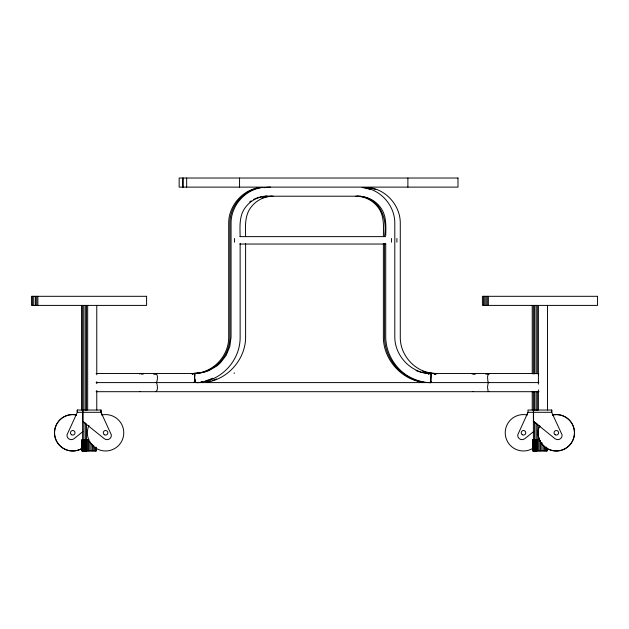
<?xml version="1.0" encoding="UTF-8"?>
<svg xmlns="http://www.w3.org/2000/svg" width="629" height="629" viewBox="0 0 629 629"><rect width="100%" height="100%" fill="white"/><g stroke="black" fill="none" stroke-linecap="round" stroke-linejoin="round"><path stroke-width="0.94" d="M234.46 242.189L234.46 238.477M391.482 242.189L391.482 238.477M396.907 242.189L396.907 238.477M431.014 381.268L431.03 382.597L431.03 373.5L431.022 374.106M192.277 374.106C194.078 372.053 200.038 374.027 202.923 372.266C207.515 370.968 211.831 368.846 215.661 365.999C224.514 359.214 229.899 348.285 229.907 337.136L229.907 223.515C229.624 205.785 243.926 189.478 261.546 187.442M193.496 373.657L193.543 374.106M428.852 373.665L427.138 373.516M385.726 243.62L385.726 336.704C385.742 352.625 394.595 368.059 408.268 376.205C414.998 380.113 422.625 382.432 430.417 382.715C430.417 382.267 430.472 381.827 430.495 381.386M431.203 373.823L430.417 382.715M434.34 374.106L434.356 373.5L434.364 374.106M435.496 373.5L435.488 374.106L435.496 373.5L426.077 372.266M436.683 373.657L436.652 374.106M194.644 373.5L194.644 382.597L194.644 373.5L204.063 372.266L208.576 370.74L216.808 365.999L220.386 362.862L226.173 355.33L229.813 346.555L231.055 337.136L231.055 223.515C230.772 205.785 245.074 189.478 262.686 187.442M428.671 373.5L428.664 374.106L428.671 373.5L538.282 373.5M434.34 373.65L434.317 374.106L434.356 373.5M435.457 374.106L435.48 373.65M538.408 384.146L538.408 305.403M538.408 374.821L538.794 373.657M430.063 373.665L429.898 374.106M489.252 374.106L488.371 373.657L487.554 376.873L487.852 381.268L488.678 382.597M488.096 383.21L487.514 387.149L488.096 391.089M526.426 415.69L527.967 412.309L551.775 412.309L551.775 410.037L527.967 410.037L528.046 412.309L517.706 434.93A4.34 4.34 0 0 0 524.751 438.728L533.644 431.565M153.429 374.106L153.948 373.5L154.467 374.106M154.64 374.106L155.159 373.5L155.685 374.106M155.788 374.106C158.044 373.249 157.84 380.938 156.306 382.597M472.175 374.106L472.694 373.5L473.212 374.106M473.315 374.106L473.834 373.5L474.352 374.106M474.51 374.106L475.029 373.5L475.548 374.106M139.748 374.106L140.322 373.5L142.044 374.106M142.083 374.106L142.657 373.5L143.239 374.106M485.737 374.106L486.319 373.5L486.893 374.106M486.948 374.106L487.53 373.5L488.112 374.106M82.91 431.565L74.018 438.728A4.34 4.34 0 0 1 66.965 434.93L77.304 412.309L77.304 410.037M249.682 201.87L251.168 200.879M472.961 391.545L472.426 391.545M140.629 391.545L140.023 391.545M488.371 382.754L488.977 382.44M488.977 391.545L488.371 391.545M253.448 199.487L255.854 198.308M212.759 378.241L205.266 381.064M212.539 380.38L216.557 378.933M256.695 198.017L259.234 197.16M262.12 198.017L264.66 197.16M206.76 381.874L210.935 380.954M206.288 382.243C228.209 379.216 245.845 358.844 245.609 336.704L245.609 243.62M260.327 187.442C242.715 189.478 228.413 205.785 228.697 223.515L228.697 337.136C228.98 354.866 214.662 371.181 197.034 373.194M260.107 196.987L261.853 196.641M265.532 196.987L267.286 196.641M201.099 381.889L202.766 381.559M263.449 196.334L266.586 196.209M267.734 196.209C259.274 196.169 250.947 200.179 245.79 206.902C238.996 215.22 239.956 226.542 240.136 236.543M267.985 196.397L272.019 196.209M273.206 196.209C264.746 196.169 256.42 200.179 251.27 206.902C244.657 215 245.373 226.008 245.609 235.781M194.652 373.657C193.842 384.964 195.54 383.368 206.414 381.064C225.748 376.126 240.262 357.398 240.136 337.435L240.136 243.399M265.375 196.209L360.653 196.209M239.94 236.622L385.577 236.622M239.94 244.044L385.577 244.044M96.103 373.5L195.493 373.5M96.103 382.597L538.282 382.597M96.103 391.694L539.084 391.694M101.033 412.309L77.225 412.309L77.225 410.037L101.033 410.037L101.033 412.309L111.372 434.93A4.34 4.34 0 0 1 104.328 438.728L82.761 421.406L82.761 410.037M88.831 439.608L81.872 439.608L81.872 450.977L96.292 450.977L96.292 448.139M539.564 439.608L532.7 439.608L532.7 450.977L547.128 450.977L547.128 448.139M356.981 196.209C365.819 195.871 374.68 199.841 380.065 206.902C386.678 215 385.962 226.008 385.726 235.781M355.762 196.209C364.23 196.169 372.557 200.179 377.707 206.902C384.319 215 383.604 226.008 383.368 235.781M429.497 373.516C410.525 372.722 394.454 355.346 394.8 336.413L394.8 223.515C395.083 205.785 380.781 189.478 363.169 187.442M428.357 373.516L421.524 372.423M431.934 373.194C414.314 371.181 399.997 354.866 400.28 337.136L400.28 223.515C400.563 205.785 386.261 189.478 368.649 187.442M367.454 187.442L372.124 188.37M362.029 187.442L366.691 188.37M360.842 196.46C380.168 198.89 387.425 218.452 384.578 235.781M423.899 382.243C401.978 379.216 384.35 358.844 384.578 336.704L384.578 243.62M422.688 382.243C400.767 379.216 383.132 358.844 383.368 336.704L383.368 243.62M373.021 188.676L375.725 189.596M367.595 188.676L370.3 189.596M422.468 371.047L425.173 371.967M416.068 370.591L420.589 372.219M156.039 382.44L156.574 382.754C157.486 385.192 158.154 390.184 156.039 391.545M540.162 426.784L533.494 421.406L533.494 410.037M538.794 382.44L538.408 381.276M102.503 415.69L100.955 412.309L100.955 410.037M192.285 373.5L192.332 374.106M194.047 381.952L194.078 382.408M194.801 375.765L194.691 374.106M195.021 379.201L195.226 382.558M192.293 373.657L192.301 374.106M551.696 410.037L551.696 412.309L562.106 434.93A4.34 4.34 0 0 1 555.061 438.728L533.573 421.406L533.573 410.037M547.505 305.403L547.505 410.037M546.939 448.139L546.955 450.977M546.428 447.188L546.428 450.977M545.595 447.188L545.595 450.977M544.494 446.244L544.494 450.977M543.22 445.293L543.22 450.977M541.844 442.454L541.844 450.977M540.468 440.552L540.468 450.977M539.187 439.608L539.187 450.977M538.408 389.901L538.408 410.037M538.078 439.608L538.078 450.977M537.268 305.403L537.268 373.846M537.268 391.969L537.268 410.438M537.268 424.048L537.229 450.977M536.679 439.608L536.694 450.977M536.506 439.608L536.506 450.977M536.05 305.403L536.05 373.846M536.05 391.969L536.05 410.438M536.05 423.081L536.018 450.977M535.444 439.608L535.476 450.977M535.287 439.608L535.287 450.977M534.611 439.608L534.611 450.977M534.564 305.403L534.564 373.972M534.564 391.608L534.564 410.218M534.564 421.973L534.564 439.608M534.249 439.608L534.249 450.977M533.895 439.608L533.895 450.977M533.368 305.403L533.368 373.972M533.368 391.608L533.416 450.977M532.889 439.608L532.873 450.977M532.228 305.403L532.228 373.854M532.228 391.458L532.228 410.037M488.363 296.306L488.363 305.403M487.223 296.306L487.223 305.403M486.013 296.306L486.013 305.403M484.747 296.306L484.747 305.403M483.552 296.306L483.552 305.403M407.883 178.023L407.883 187.12M239.555 178.023L239.555 187.12M234.192 372.8L234.192 373.532M186.671 178.023L186.671 187.12M183.212 178.023L183.212 187.12M182.614 178.023L182.614 187.12M96.772 305.403L96.772 374.829M96.772 381.677L96.772 383.635M96.772 390.475L96.772 410.037M96.127 447.188L96.111 450.977M95.608 447.188L95.608 450.977M94.79 447.188L94.79 450.977M93.713 445.293L93.713 450.977M92.455 444.349L92.455 450.977M91.111 443.398L91.111 450.977M89.758 441.503L89.758 450.977M88.5 439.608L88.5 450.977M87.675 305.403L87.675 410.037M87.415 439.608L87.415 450.977M86.574 439.608L86.574 450.977M86.527 305.403L86.527 410.218M86.527 423.93L86.527 439.608M86.197 439.608L86.197 450.977M86.047 439.608L86.047 450.977M86.031 439.608L86.031 450.977M85.866 439.608L85.866 450.977M85.316 305.403L85.316 410.218M85.316 422.955L85.363 450.977M84.836 439.608L84.821 450.977M84.64 439.608L84.648 450.977M83.822 305.403L83.822 410.218M83.822 421.973L83.791 450.977M83.248 439.608L83.232 450.977M83.059 439.608L83.059 450.977M82.839 410.037L82.839 421.406M82.635 305.403L82.596 450.977M82.061 439.608L82.045 450.977M81.495 305.403L81.495 410.037M37.858 296.306L37.858 305.403M36.71 296.306L36.71 305.403M35.499 296.306L35.499 305.403M33.785 296.306L33.785 305.403M32.59 296.306L32.59 305.403M263.944 187.725A36.396 36.396 0 0 1 270.58 187.12M101.78 414.983A18.194 18.194 0 0 1 123.771 432.783A18.194 18.194 0 0 1 101.788 450.584A18.194 18.194 0 0 1 88.948 425.377M552.521 414.983A18.194 18.194 0 0 1 574.505 432.783A18.194 18.194 0 0 1 552.521 450.584A18.194 18.194 0 0 1 539.682 425.377A18.194 18.194 0 0 0 552.474 450.584A18.194 18.194 0 0 0 574.45 432.783A18.194 18.194 0 0 0 552.466 414.983M532.527 448.54A18.194 18.194 0 0 1 505.457 435.63A18.194 18.194 0 0 1 527.22 414.983M81.794 448.54A18.194 18.194 0 0 1 54.715 435.63A18.194 18.194 0 0 1 76.479 414.983M81.841 448.54A18.194 18.194 0 0 1 54.77 435.63A18.194 18.194 0 0 1 76.534 414.983M457.983 178.023L179.155 178.023L179.155 187.12L457.983 187.12L457.983 178.023M146.588 296.306L31.45 296.306L31.45 305.403L146.588 305.403L146.588 296.306M597.55 296.306L482.412 296.306L482.412 305.403L597.55 305.403L597.55 296.306M534.084 450.977L534.084 439.608L534.068 450.977M104.445 434.757A2.272 2.272 0 0 0 107.858 432.783A2.272 2.272 0 0 0 104.445 430.81A2.272 2.272 0 0 0 104.445 434.757M555.187 434.757A2.272 2.272 0 0 0 558.599 432.783A2.272 2.272 0 0 0 555.187 430.81A2.272 2.272 0 0 0 555.187 434.757M522.361 434.757A2.272 2.272 0 0 0 525.765 432.783A2.272 2.272 0 0 0 522.361 430.81A2.272 2.272 0 0 0 522.361 434.757M71.62 434.757A2.272 2.272 0 0 0 75.032 432.783A2.272 2.272 0 0 0 71.62 430.81A2.272 2.272 0 0 0 71.62 434.757"/></g></svg>
